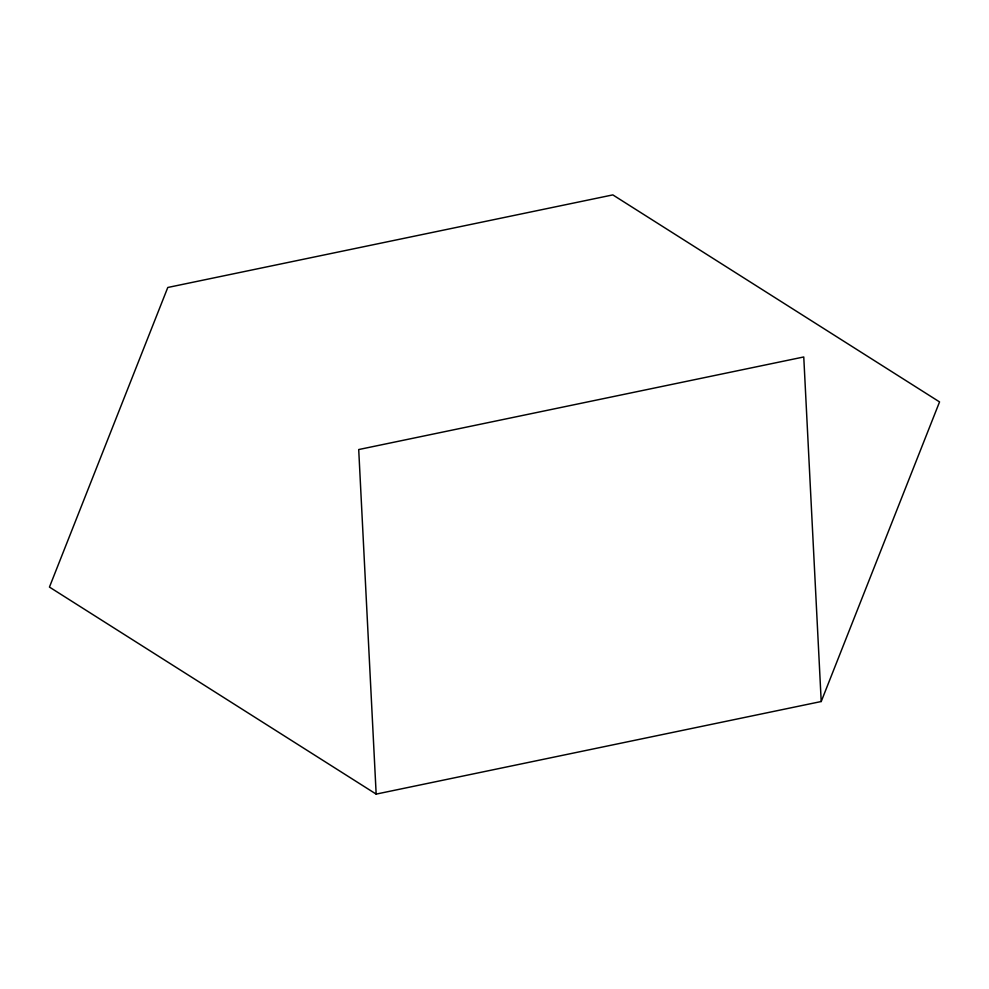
<?xml version="1.0" encoding="UTF-8"?>
<svg xmlns="http://www.w3.org/2000/svg" width="989" height="989" viewBox="0 0 989 989"><rect width="100%" height="100%" fill="white"/><g stroke="black" fill="none" stroke-linecap="round" stroke-linejoin="round"><path stroke-width="1.48" d="M821.216 701.522L939.55 401.917L612.834 194.895L167.784 287.478L49.45 587.083L376.166 794.105L821.216 701.522L803.76 356.967L358.71 449.55L376.166 794.105"/></g></svg>
